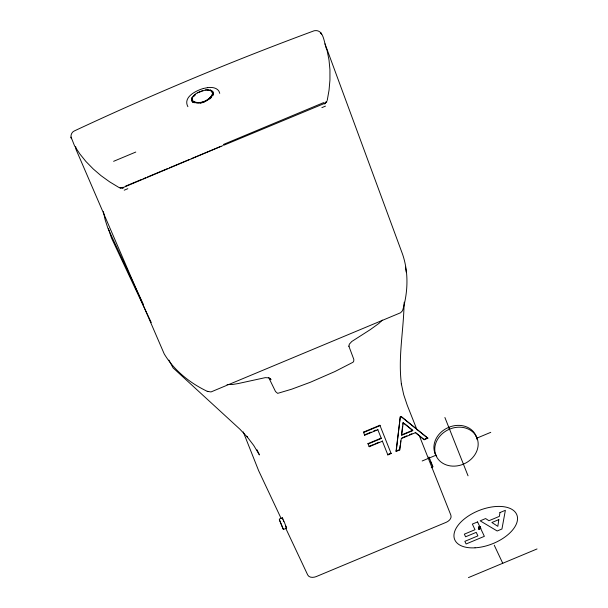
<?xml version="1.0" encoding="UTF-8"?>
<svg xmlns="http://www.w3.org/2000/svg" width="608" height="608" viewBox="0 0 608 608"><rect width="100%" height="100%" fill="white"/><g stroke="black" fill="none" stroke-linecap="round" stroke-linejoin="round"><path stroke-width="0.91" d="M348.908 346.378L349.326 344.166L351.781 341.498L370.264 329.642L378.928 323.388L382.341 320.112M404.229 302.168L404.054 304.813C403.492 331.406 397.921 358.15 401.508 384.72L401.326 383.754L403.704 394.676L407.231 405.209L417.012 429.848M406.22 272.179L405.468 267.125M396.059 451.06L400.292 416.738L401.098 416.404L427.857 438.208L424.194 439.736L415.439 432.683L401.288 438.596L399.775 449.935L396.226 451.417L396.059 451.06L399.6 449.578L399.775 449.935M396.226 451.417L400.292 416.738M75.711 146.672L75.939 149.249L164.206 353.894C174.306 370.736 190.312 383.374 207.928 391.643L207.267 391.316L210.984 391.947L400.604 312.748L402.428 310.81L402.998 309.198C408.052 291.369 408.614 271.996 402.595 254.326L324.991 43.822M401.584 434.059L402.602 426.056M402.83 424.278L403.058 422.499M399.722 448.704L400.186 445.216M400.421 443.468L400.771 440.853M327.218 100.48L329.042 90.182L329.939 80.058L329.939 69.692L329.012 60.025L327.043 50.183C323.866 44.262 324.49 28.865 314.237 30.742C232.887 60.792 152.768 94.225 74.222 130.994C71.379 132.286 70.216 135.964 71.455 138.761L71.075 137.104L74.579 145.928L79.846 153.946L85.964 161.538L93.275 168.994L101.042 175.666L109.607 181.83L118.932 187.477M191.832 97.721L191.626 100.86L194.294 102.798M192.447 97.531L192.25 100.472C198.383 105.625 210.094 100.578 212.625 93.45L211.432 90.98L209.866 90.25M192.029 99.811L192.485 98.207M212.868 95.038L213.081 91.899L210.414 89.961M212.754 95.889L213.218 94.286M120.414 187.697L120.088 188.176L122.17 187.842L122.185 188.336L123.325 188.032L122.96 187.226M193.564 95.874L192.303 97.69L192.105 100.7C198.36 105.944 210.3 100.806 212.884 93.533L211.668 91.018L207.792 89.931M193.45 96.003L195.282 94.248M193.633 96.512L195.388 94.848M209.752 98.99L211.508 97.326M197.478 92.758L195.062 94.346L192.098 97.766L191.9 100.837L193.245 102.326M326.405 101.483L326.792 101.232L324.467 103.451L223.63 145.304M197.349 92.788L202.776 90.524M197.44 92.826L205.542 89.961M113.612 161.318L135.782 152.053M223.379 144.484L323.616 102.623M125.59 186.124L141.337 179.55M143.085 178.82L145.707 177.718M147.463 176.989L167.588 168.583M169.336 167.854L189.46 159.448M191.208 158.718L220.955 146.292M222.756 145.669L123.036 187.583L119.73 187.72L120.164 187.621M124.222 190.19L127.809 188.693M321.868 107.639L325.462 106.134M363.44 432.128L379.886 425.258L380.061 425.623L363.607 432.493L363.44 432.128L364.694 435.229L377.864 429.727M400.459 417.103L401.265 416.761L427.857 438.208M371.108 432.113L364.519 434.864L364.694 435.229M373.578 431.08L376.048 430.054M367.992 443.612L381.163 438.117L381.338 438.474L368.167 443.977L367.992 443.612L369.246 446.713L382.417 441.21M373.198 444.63L369.079 446.348L369.246 446.713M374.84 443.939L378.959 442.221M401.47 434.948L412.695 430.259L404.434 423.609M401.949 437.882L406.942 435.799M409.442 434.758L411.935 433.717M424.756 439.067L427.69 437.844M391.142 453.545L390.967 453.18L387.684 454.556L387.858 454.913L391.142 453.545L379.886 425.258M279.376 519.042L282.34 517.803L284.635 522.933L286.626 528.132L283.662 529.37M422.18 460.978L435.936 455.232L435.085 453.424M490.755 432.334L476.999 438.079L476.148 436.27M431.262 467.727L432.744 467.104M478.519 527.417L480.062 526.771M478.648 527.683L480.191 527.037M478.777 527.957L480.32 527.311M480.449 527.584L478.39 528.443L478.77 529.256L480.829 528.398L479.94 526.498L478.397 527.144L479.286 529.044M478.519 528.717L480.578 527.85M478.648 528.983L480.7 528.124M468.456 577.6L537.031 548.956M203.368 88.479C196.027 90.622 182.719 97.151 187.887 106.689M202.874 102.501L204.242 102.03M207.495 87.651C212.146 86.876 218.736 87.818 219.746 93.381M203.346 88.487L207.548 87.636M200.374 103.102L202.183 102.737M206.401 89.923L210.262 90.182L211.896 90.942L212.868 92.074L213.134 93.51C210.459 100.898 200.024 104.918 192.873 101.977M205.344 90.045L207.959 89.946M227.05 384.568L232.75 384.438L238.1 383.564L265.232 377.652L269.017 377.849L270.978 379.673L270.492 378.632M326.276 101.711L326.846 101.825L325.212 103.033L325.569 103.39L324.566 103.976L324.201 103.17M415.264 432.326L424.194 439.736M192.386 101.468L193.352 102.585M286.626 528.132L285.426 525.578M268.706 377.56L275.515 391.537L277.658 393.361L291.635 389.211L310.422 382.234L334.864 371.564L353.043 362.239L353.765 361.038L353.803 359.351L348.84 346.081M436.711 456.562A22.306 18.81 -25.2 0 1 435.518 454.526L434.652 452.322A22.306 18.81 -25.2 0 1 448.674 427.356L449.525 429.164A22.306 18.81 -25.2 0 1 476.566 436.985L477.432 439.181A22.306 18.81 -25.2 0 1 463.41 464.147A22.306 18.81 -25.2 0 1 436.369 456.327L435.503 454.13A22.306 18.81 -25.2 0 1 449.525 429.164M494.243 545.209L502.748 563.282M479.423 526.71L480.312 528.61M478.906 526.931L479.803 528.823M257.017 449.806L259.434 454.928L253.703 445.413L246.939 436.536L247.578 437.296L239.841 429.134L173.06 367.848L168.925 360.111M281.17 518.548L258.628 470.66L243.253 431.908M285.593 527.957L307.724 574.993C309.305 578.01 313.462 577.646 316.168 576.62L446.31 522.264C448.917 521.102 452.025 518.366 450.878 515.204L419.452 436.012M151.248 322.536L111.469 237.994L108.361 228.517M143.245 304.137L107.836 228.099L105.123 219.731L103.383 211.592M432.204 465.249L432.888 466.64L428.891 457.003L429.772 459.435M431.771 464.254L430.753 461.852M283.282 520.418L283.784 521.664M444.896 417.498L468.038 475.813M377.69 429.362L381.338 438.474M382.25 440.846L387.858 454.913M282.864 519.338L282.34 517.803M477.128 439.683A22.306 18.81 -25.2 0 0 476.581 437.372L475.714 435.176A22.306 18.81 -25.2 0 0 448.674 427.356M403.226 422.856L401.637 435.305L412.87 430.616L403.226 422.856M499.943 512.574L499.381 516.367L488.954 520.722L485.602 518.563L480.168 520.836L497.169 530.989L501.95 528.998L505.37 510.31L499.943 512.574M498.826 519.604L497.83 526.33L491.88 522.508L498.826 519.604M477.569 521.922L472.355 524.096L475 529.712L464.352 534.158L465.591 536.796L476.239 532.35L477.903 535.884L464.869 541.333L466.108 543.962L484.356 536.34L477.569 521.922M279.338 519.665L283.229 529.15L279.338 519.665M321.45 33.942L320.72 32.832L321.655 34.261L321.45 33.942M475.038 547.816A33.455 17.951 -21.6 0 0 517.013 515.295A33.455 17.951 -21.6 0 0 465.166 518.297A33.455 17.951 -21.6 0 0 475.038 547.816"/></g></svg>
